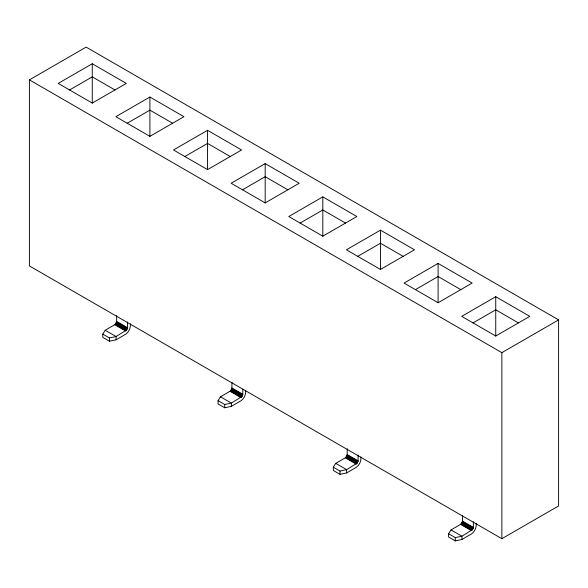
<?xml version="1.0" encoding="UTF-8"?>
<svg xmlns="http://www.w3.org/2000/svg" width="588" height="588" viewBox="0 0 588 588"><rect width="100%" height="100%" fill="white"/><g stroke="black" fill="none" stroke-linecap="round" stroke-linejoin="round"><path stroke-width="0.88" d="M29.4 79.872L29.4 265.923L501.865 538.696L558.6 505.945L558.6 319.894L86.135 47.121L29.4 79.872L501.865 352.653L558.6 319.894M92.257 103.165L92.257 63.761L58.219 83.408L92.257 103.062L126.302 83.408L92.257 63.761M116.652 315.638L116.63 321.438L115.99 323.246L114.741 324.708L105.193 330.25L102.775 334.094L102.775 337.365L109.434 341.209L116.086 339.813L125.942 334.072C129.044 331.706 130.808 327.707 130.36 323.812M109.434 341.209L109.434 337.938L102.775 334.094M116.086 339.813L116.086 336.534L126.611 329.964L127.522 327.729L127.545 321.93M149.903 136.445L149.903 97.035L183.941 116.689L149.903 136.343L115.858 116.689L149.903 97.035M207.542 169.719L207.542 130.316L241.58 149.969L207.542 169.623L173.497 149.969L207.542 130.316M231.937 382.2L231.907 387.992L231.268 389.807L230.018 391.263L220.478 396.804L218.052 400.649L218.052 403.927L224.712 407.771L231.371 406.367L241.227 400.626C244.321 398.267 246.093 394.261 245.637 390.373M224.712 407.771L224.712 404.493L218.052 400.649M231.371 406.367L231.371 403.096L241.889 396.518L242.8 394.283L242.822 389.315M265.181 203L265.181 163.596L299.219 183.243L265.181 202.897L231.143 183.243L265.181 163.596M322.819 236.28L322.819 196.87L356.857 216.524L322.819 236.178L288.781 216.524L322.819 196.87M347.214 448.754L347.185 454.553L346.553 456.361L345.303 457.817L335.755 463.359L333.33 467.203L333.33 470.481L339.996 474.325L346.648 472.928L356.504 467.188C359.606 464.821 361.37 460.823 360.922 456.927M339.996 474.325L339.996 471.047L333.33 467.203M346.648 472.928L346.648 469.65L357.173 463.072L358.077 460.838L358.107 455.038M380.458 269.554L380.458 230.151L414.503 249.804L380.458 269.451L346.42 249.804L380.458 230.151M438.097 302.835L438.097 263.424L472.142 283.078L438.097 302.732L404.059 283.078L438.097 263.424M462.499 515.308L462.469 521.108L461.83 522.916L460.58 524.378L451.033 529.92L448.615 533.757L448.615 537.035L455.274 540.879L461.925 539.483L471.782 533.742C474.884 531.376 476.647 527.377 476.199 523.482M455.274 540.879L455.274 537.608L448.615 533.757M461.925 539.483L461.925 536.205L472.451 529.634L473.362 527.399L473.391 521.6M495.743 336.115L495.743 296.705L461.698 316.359L495.743 336.013L529.781 316.359L495.743 296.705M501.865 538.696L501.865 352.653M69.568 89.964L92.257 76.859L114.954 89.964M127.206 123.237L149.903 110.14L172.593 123.237M184.845 156.518L207.542 143.413L230.231 156.518M242.484 189.799L265.181 176.694L287.87 189.799M300.13 223.072L322.819 209.975L345.516 223.072M357.769 256.353L380.458 243.248L403.155 256.353M415.407 289.634L438.097 276.529L460.794 289.634M473.046 322.908L495.743 309.81L518.432 322.908M109.434 337.938L116.086 336.534L105.193 330.25M224.712 404.493L231.371 403.096L220.478 396.804M339.996 471.047L346.648 469.65L335.755 463.359M455.274 537.608L461.925 536.205L451.033 529.92M116.63 321.438L127.522 327.729M231.907 387.992L242.8 394.283M347.185 454.553L358.077 460.838M462.469 521.108L473.362 527.399M116.542 321.886L127.434 328.178M231.826 388.44L242.719 394.732M347.104 455.002L357.996 461.286M462.381 521.556L473.274 527.848M116.409 322.342L127.302 328.633M231.687 388.903L242.579 395.187M346.964 455.457L357.857 461.749M462.249 522.012L473.142 528.303M116.218 322.805L127.111 329.089M231.503 389.359L242.396 395.65M346.78 455.913L357.673 462.205M462.065 522.475L472.958 528.759M115.99 323.246L126.883 329.537M231.268 389.807L242.16 396.091M346.553 456.361L357.445 462.653M461.83 522.916L472.723 529.207M115.718 323.672L126.611 329.964M230.996 390.226L241.889 396.518M346.281 456.788L357.173 463.072M461.558 523.342L472.451 529.634M115.417 324.061L126.31 330.353M230.694 390.616L241.587 396.907M345.979 457.177L356.872 463.462M461.257 523.732L472.149 530.023M115.086 324.407L125.979 330.699M230.364 390.969L241.256 397.253M345.648 457.523L356.541 463.814M460.926 524.077L471.819 530.369M114.741 324.708L125.634 330.993M230.018 391.263L240.911 397.554M345.303 457.817L356.196 464.108M460.58 524.378L471.473 530.663"/></g></svg>
